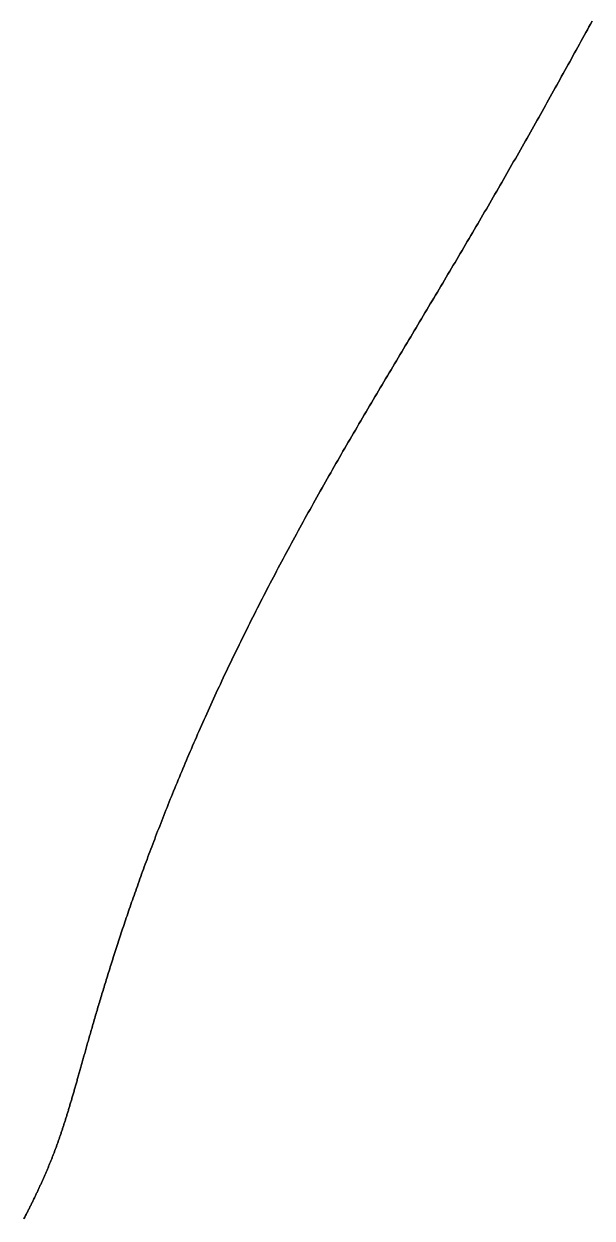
# Model space of a CAD drawing. Header units: inches. Extents: x 130170 to 284068, y 377793 to 804530.
# Drawn here: x 250327 to 250361.4, y 751275.7 to 751347.8 of the extents above; entities that cross this region are included whole.
import ezdxf

# ---------------------------------------------------------------- set-up
doc = ezdxf.new("R2010")
doc.units = ezdxf.units.IN
doc.header["$MEASUREMENT"] = 0
doc.layers.add('muni_il', color=7, linetype='Continuous')

msp = doc.modelspace()

# ---------------------------------------------------------------- linework, layer by layer
at = {"layer": 'muni_il'}
for points in [[(250361.41, 751348), (250361.314, 751347.826), (250361.218, 751347.652), (250361.122, 751347.477), (250361.025, 751347.303), (250360.929, 751347.128), (250360.832, 751346.953), (250360.736, 751346.778), (250360.639, 751346.603), (250360.542, 751346.428), (250360.445, 751346.252), (250360.348, 751346.077), (250360.251, 751345.901), (250360.154, 751345.725), (250360.056, 751345.549), (250359.959, 751345.372), (250359.861, 751345.196), (250359.763, 751345.02), (250359.665, 751344.843), (250359.567, 751344.666), (250359.469, 751344.49), (250359.371, 751344.313), (250359.272, 751344.136), (250359.174, 751343.959), (250359.075, 751343.781), (250358.976, 751343.604), (250358.877, 751343.427), (250358.778, 751343.249), (250358.679, 751343.072), (250358.58, 751342.894), (250358.48, 751342.716), (250358.38, 751342.539), (250358.281, 751342.361), (250358.181, 751342.183), (250358.081, 751342.005), (250357.98, 751341.827), (250357.88, 751341.649), (250357.78, 751341.47), (250357.679, 751341.292), (250357.578, 751341.114), (250357.477, 751340.936), (250357.376, 751340.757), (250357.275, 751340.579), (250357.174, 751340.4), (250357.072, 751340.222), (250356.971, 751340.043), (250356.869, 751339.865), (250356.767, 751339.686), (250356.665, 751339.508), (250356.563, 751339.329), (250356.461, 751339.15), (250356.358, 751338.972), (250356.256, 751338.793), (250356.153, 751338.614), (250356.05, 751338.435), (250355.947, 751338.257), (250355.844, 751338.078), (250355.741, 751337.899), (250355.638, 751337.72), (250355.534, 751337.541), (250355.431, 751337.362), (250355.327, 751337.183), (250355.223, 751337.004), (250355.119, 751336.825), (250355.015, 751336.646), (250354.91, 751336.467), (250354.806, 751336.288), (250354.702, 751336.109), (250354.597, 751335.93), (250354.492, 751335.751), (250354.387, 751335.572), (250354.282, 751335.393), (250354.177, 751335.214), (250354.072, 751335.035), (250353.966, 751334.855), (250353.861, 751334.676), (250353.755, 751334.497), (250353.65, 751334.318), (250353.544, 751334.138), (250353.438, 751333.959), (250353.332, 751333.78), (250353.226, 751333.601), (250353.119, 751333.421), (250353.013, 751333.242), (250352.907, 751333.062), (250352.8, 751332.883), (250352.694, 751332.704), (250352.587, 751332.524), (250352.48, 751332.344), (250352.373, 751332.165), (250352.266, 751331.985), (250352.159, 751331.806), (250352.052, 751331.626), (250351.945, 751331.446), (250351.837, 751331.266), (250351.73, 751331.087), (250351.623, 751330.907), (250351.515, 751330.727), (250351.408, 751330.547), (250351.3, 751330.367), (250351.192, 751330.187), (250351.085, 751330.006), (250350.977, 751329.826), (250350.869, 751329.646), (250350.761, 751329.466), (250350.653, 751329.285), (250350.545, 751329.105), (250350.437, 751328.924), (250350.329, 751328.744), (250350.221, 751328.563), (250350.113, 751328.382), (250350.005, 751328.202), (250349.897, 751328.021), (250349.789, 751327.84), (250349.681, 751327.659), (250349.573, 751327.478), (250349.465, 751327.296), (250349.357, 751327.115), (250349.248, 751326.934), (250349.14, 751326.752), (250349.032, 751326.571), (250348.924, 751326.389), (250348.816, 751326.208), (250348.708, 751326.026), (250348.6, 751325.844), (250348.492, 751325.662), (250348.384, 751325.48), (250348.276, 751325.298), (250348.168, 751325.115), (250348.06, 751324.933), (250347.953, 751324.751), (250347.845, 751324.568), (250347.737, 751324.385), (250347.63, 751324.203), (250347.522, 751324.02), (250347.415, 751323.837), (250347.307, 751323.654), (250347.2, 751323.471), (250347.093, 751323.287), (250346.986, 751323.104), (250346.879, 751322.921), (250346.772, 751322.737), (250346.665, 751322.553), (250346.558, 751322.37), (250346.452, 751322.186), (250346.345, 751322.002), (250346.239, 751321.818), (250346.132, 751321.634), (250346.026, 751321.449), (250345.92, 751321.265), (250345.815, 751321.081), (250345.709, 751320.896), (250345.603, 751320.711), (250345.498, 751320.527), (250345.393, 751320.342), (250345.288, 751320.157), (250345.183, 751319.972), (250345.078, 751319.787), (250344.973, 751319.602), (250344.869, 751319.417), (250344.765, 751319.231), (250344.661, 751319.046), (250344.557, 751318.86), (250344.453, 751318.675), (250344.35, 751318.489), (250344.247, 751318.304), (250344.144, 751318.118), (250344.041, 751317.932), (250343.939, 751317.746), (250343.836, 751317.56), (250343.734, 751317.375), (250343.632, 751317.189), (250343.531, 751317.002), (250343.429, 751316.816), (250343.328, 751316.63), (250343.227, 751316.444), (250343.127, 751316.258), (250343.026, 751316.072), (250342.926, 751315.886), (250342.826, 751315.699), (250342.727, 751315.513), (250342.628, 751315.327), (250342.529, 751315.141), (250342.43, 751314.955), (250342.332, 751314.768), (250342.234, 751314.582), (250342.136, 751314.396), (250342.038, 751314.21), (250341.941, 751314.024), (250341.844, 751313.838), (250341.748, 751313.652), (250341.651, 751313.466), (250341.555, 751313.28), (250341.46, 751313.094), (250341.365, 751312.908), (250341.27, 751312.722), (250341.175, 751312.537), (250341.081, 751312.351), (250340.987, 751312.166), (250340.894, 751311.98), (250340.8, 751311.795), (250340.708, 751311.61), (250340.615, 751311.425), (250340.523, 751311.24), (250340.431, 751311.055), (250340.34, 751310.87), (250340.249, 751310.686), (250340.159, 751310.501), (250340.068, 751310.317), (250339.979, 751310.133), (250339.889, 751309.949), (250339.8, 751309.766), (250339.712, 751309.582), (250339.623, 751309.399), (250339.535, 751309.216), (250339.448, 751309.033), (250339.361, 751308.85), (250339.274, 751308.668), (250339.188, 751308.485), (250339.102, 751308.303), (250339.017, 751308.122), (250338.932, 751307.94), (250338.848, 751307.759), (250338.764, 751307.578), (250338.68, 751307.397), (250338.597, 751307.217), (250338.514, 751307.037), (250338.432, 751306.857), (250338.35, 751306.677), (250338.268, 751306.498), (250338.187, 751306.319), (250338.106, 751306.141), (250338.026, 751305.963), (250337.947, 751305.785), (250337.867, 751305.607), (250337.789, 751305.43), (250337.71, 751305.253), (250337.632, 751305.077), (250337.555, 751304.901), (250337.478, 751304.725), (250337.401, 751304.55), (250337.325, 751304.375), (250337.25, 751304.201), (250337.174, 751304.027), (250337.1, 751303.853), (250337.026, 751303.681), (250336.952, 751303.508), (250336.878, 751303.336), (250336.806, 751303.164), (250336.733, 751302.993), (250336.661, 751302.822), (250336.59, 751302.651), (250336.519, 751302.482), (250336.449, 751302.312), (250336.378, 751302.144), (250336.309, 751301.975), (250336.24, 751301.807), (250336.171, 751301.64), (250336.103, 751301.473), (250336.035, 751301.307), (250335.968, 751301.142), (250335.901, 751300.976), (250335.835, 751300.812), (250335.77, 751300.648), (250335.704, 751300.484), (250335.639, 751300.322), (250335.575, 751300.159), (250335.511, 751299.998), (250335.448, 751299.836), (250335.385, 751299.676), (250335.322, 751299.516), (250335.26, 751299.357), (250335.199, 751299.198), (250335.138, 751299.04), (250335.077, 751298.883), (250335.017, 751298.726), (250334.957, 751298.57), (250334.898, 751298.414), (250334.839, 751298.259), (250334.781, 751298.105), (250334.723, 751297.952), (250334.666, 751297.799), (250334.609, 751297.647), (250334.552, 751297.495), (250334.496, 751297.344), (250334.441, 751297.194), (250334.386, 751297.044), (250334.331, 751296.896), (250334.277, 751296.747), (250334.223, 751296.6), (250334.17, 751296.453), (250334.117, 751296.307), (250334.065, 751296.162), (250334.013, 751296.017), (250333.961, 751295.873), (250333.91, 751295.73), (250333.86, 751295.588), (250333.809, 751295.446), (250333.759, 751295.305), (250333.71, 751295.165), (250333.661, 751295.025), (250333.613, 751294.886), (250333.565, 751294.748), (250333.517, 751294.611), (250333.47, 751294.474), (250333.423, 751294.339), (250333.377, 751294.203), (250333.331, 751294.069), (250333.285, 751293.935), (250333.24, 751293.803), (250333.195, 751293.67), (250333.151, 751293.539), (250333.107, 751293.408), (250333.063, 751293.278), (250333.02, 751293.149), (250332.978, 751293.021), (250332.935, 751292.893), (250332.893, 751292.767), (250332.851, 751292.64), (250332.81, 751292.515), (250332.77, 751292.39), (250332.729, 751292.267), (250332.689, 751292.144), (250332.649, 751292.021), (250332.61, 751291.9), (250332.571, 751291.779), (250332.532, 751291.659), (250332.494, 751291.54), (250332.456, 751291.421), (250332.419, 751291.303), (250332.382, 751291.186), (250332.345, 751291.07), (250332.308, 751290.955), (250332.272, 751290.84), (250332.236, 751290.726), (250332.201, 751290.612), (250332.166, 751290.5), (250332.131, 751290.388), (250332.097, 751290.277), (250332.063, 751290.167), (250332.029, 751290.057), (250331.995, 751289.948), (250331.962, 751289.84), (250331.929, 751289.733), (250331.897, 751289.626), (250331.864, 751289.52), (250331.833, 751289.415), (250331.801, 751289.311), (250331.77, 751289.207), (250331.739, 751289.104), (250331.708, 751289.002), (250331.677, 751288.9), (250331.647, 751288.799), (250331.617, 751288.699), (250331.588, 751288.6), (250331.558, 751288.501), (250331.529, 751288.403), (250331.5, 751288.306), (250331.472, 751288.209), (250331.444, 751288.113), (250331.416, 751288.018), (250331.388, 751287.923), (250331.36, 751287.829), (250331.333, 751287.736), (250331.306, 751287.643), (250331.279, 751287.551), (250331.253, 751287.46), (250331.227, 751287.37), (250331.201, 751287.28), (250331.175, 751287.19), (250331.149, 751287.102), (250331.124, 751287.014), (250331.099, 751286.926), (250331.074, 751286.84), (250331.049, 751286.754), (250331.025, 751286.668), (250331, 751286.583), (250330.976, 751286.499), (250330.953, 751286.415), (250330.929, 751286.332), (250330.905, 751286.25), (250330.882, 751286.168), (250330.859, 751286.087), (250330.836, 751286.006), (250330.814, 751285.926), (250330.791, 751285.847), (250330.769, 751285.768), (250330.747, 751285.69), (250330.724, 751285.612), (250330.703, 751285.535), (250330.681, 751285.458), (250330.66, 751285.382), (250330.638, 751285.307), (250330.617, 751285.232), (250330.596, 751285.157), (250330.575, 751285.083), (250330.555, 751285.01), (250330.534, 751284.937), (250330.514, 751284.865), (250330.493, 751284.793), (250330.473, 751284.722), (250330.453, 751284.651), (250330.434, 751284.581), (250330.414, 751284.511), (250330.394, 751284.442), (250330.375, 751284.373), (250330.355, 751284.305), (250330.336, 751284.237), (250330.317, 751284.169), (250330.298, 751284.102), (250330.279, 751284.036), (250330.261, 751283.97), (250330.242, 751283.904), (250330.223, 751283.839), (250330.205, 751283.774), (250330.187, 751283.71), (250330.168, 751283.646), (250330.15, 751283.583), (250330.132, 751283.52), (250330.114, 751283.457), (250330.096, 751283.395), (250330.079, 751283.333), (250330.061, 751283.272), (250330.043, 751283.211), (250330.026, 751283.15), (250330.008, 751283.09), (250329.991, 751283.03), (250329.974, 751282.971), (250329.956, 751282.912), (250329.939, 751282.853), (250329.922, 751282.795), (250329.905, 751282.737), (250329.888, 751282.679), (250329.871, 751282.621), (250329.854, 751282.565), (250329.837, 751282.508), (250329.82, 751282.451), (250329.803, 751282.395), (250329.787, 751282.34), (250329.77, 751282.284), (250329.753, 751282.229), (250329.737, 751282.174), (250329.72, 751282.12), (250329.704, 751282.066), (250329.687, 751282.011), (250329.671, 751281.958), (250329.654, 751281.904), (250329.638, 751281.851), (250329.621, 751281.798), (250329.605, 751281.746), (250329.589, 751281.693), (250329.572, 751281.641), (250329.556, 751281.59), (250329.54, 751281.538), (250329.523, 751281.487), (250329.507, 751281.435), (250329.491, 751281.384), (250329.474, 751281.334), (250329.458, 751281.283), (250329.442, 751281.233), (250329.425, 751281.183), (250329.409, 751281.133), (250329.393, 751281.083), (250329.376, 751281.034), (250329.36, 751280.985), (250329.344, 751280.935), (250329.327, 751280.887), (250329.311, 751280.838), (250329.295, 751280.789), (250329.278, 751280.741), (250329.262, 751280.693), (250329.245, 751280.644), (250329.229, 751280.596), (250329.212, 751280.549), (250329.196, 751280.501), (250329.179, 751280.453), (250329.162, 751280.406), (250329.146, 751280.359), (250329.129, 751280.312), (250329.112, 751280.264), (250329.096, 751280.218), (250329.079, 751280.171), (250329.062, 751280.124), (250329.045, 751280.077), (250329.028, 751280.031), (250329.011, 751279.984), (250328.994, 751279.938), (250328.977, 751279.892), (250328.96, 751279.846), (250328.942, 751279.8), (250328.925, 751279.754), (250328.908, 751279.708), (250328.89, 751279.662), (250328.873, 751279.616), (250328.856, 751279.57), (250328.838, 751279.524), (250328.82, 751279.479), (250328.803, 751279.433), (250328.785, 751279.387), (250328.767, 751279.342), (250328.749, 751279.296), (250328.731, 751279.251), (250328.713, 751279.205), (250328.695, 751279.16), (250328.677, 751279.114), (250328.658, 751279.069), (250328.64, 751279.023), (250328.621, 751278.978), (250328.603, 751278.932), (250328.584, 751278.887), (250328.565, 751278.842), (250328.546, 751278.796), (250328.528, 751278.751), (250328.508, 751278.705), (250328.489, 751278.66), (250328.47, 751278.614), (250328.451, 751278.569), (250328.431, 751278.523), (250328.412, 751278.477), (250328.392, 751278.432), (250328.372, 751278.386), (250328.353, 751278.34), (250328.333, 751278.294), (250328.313, 751278.248), (250328.293, 751278.202), (250328.272, 751278.156), (250328.252, 751278.11), (250328.231, 751278.064), (250328.211, 751278.018), (250328.19, 751277.971), (250328.169, 751277.925), (250328.149, 751277.879), (250328.128, 751277.832), (250328.106, 751277.785), (250328.085, 751277.739), (250328.064, 751277.692), (250328.042, 751277.645), (250328.021, 751277.598), (250327.999, 751277.551), (250327.977, 751277.504), (250327.955, 751277.456), (250327.933, 751277.409), (250327.911, 751277.361), (250327.888, 751277.314), (250327.866, 751277.266), (250327.843, 751277.218), (250327.82, 751277.17), (250327.797, 751277.122), (250327.774, 751277.074), (250327.751, 751277.025), (250327.728, 751276.977), (250327.705, 751276.928), (250327.681, 751276.879), (250327.657, 751276.83), (250327.634, 751276.781), (250327.61, 751276.732), (250327.586, 751276.683), (250327.561, 751276.633), (250327.537, 751276.584), (250327.512, 751276.534), (250327.488, 751276.484), (250327.463, 751276.434), (250327.438, 751276.383), (250327.413, 751276.333), (250327.388, 751276.282), (250327.363, 751276.232), (250327.337, 751276.181), (250327.312, 751276.13), (250327.286, 751276.078), (250327.26, 751276.027), (250327.234, 751275.975), (250327.208, 751275.924), (250327.181, 751275.872), (250327.155, 751275.82), (250327.128, 751275.767), (250327.102, 751275.715), (250327.075, 751275.662), (250327.048, 751275.609)], [(250327.048, 751275.609), (250327.075, 751275.662), (250327.102, 751275.715), (250327.128, 751275.767), (250327.155, 751275.82), (250327.181, 751275.872), (250327.208, 751275.924), (250327.234, 751275.975), (250327.26, 751276.027), (250327.286, 751276.078), (250327.312, 751276.13), (250327.337, 751276.181), (250327.363, 751276.232), (250327.388, 751276.282), (250327.413, 751276.333), (250327.438, 751276.383), (250327.463, 751276.434), (250327.488, 751276.484), (250327.512, 751276.534), (250327.537, 751276.584), (250327.561, 751276.633), (250327.586, 751276.683), (250327.61, 751276.732), (250327.634, 751276.781), (250327.657, 751276.83), (250327.681, 751276.879), (250327.705, 751276.928), (250327.728, 751276.977), (250327.751, 751277.025), (250327.774, 751277.074), (250327.797, 751277.122), (250327.82, 751277.17), (250327.843, 751277.218), (250327.866, 751277.266), (250327.888, 751277.314), (250327.911, 751277.361), (250327.933, 751277.409), (250327.955, 751277.456), (250327.977, 751277.504), (250327.999, 751277.551), (250328.021, 751277.598), (250328.042, 751277.645), (250328.064, 751277.692), (250328.085, 751277.739), (250328.106, 751277.785), (250328.128, 751277.832), (250328.149, 751277.879), (250328.169, 751277.925), (250328.19, 751277.971), (250328.211, 751278.018), (250328.231, 751278.064), (250328.252, 751278.11), (250328.272, 751278.156), (250328.293, 751278.202), (250328.313, 751278.248), (250328.333, 751278.294), (250328.353, 751278.34), (250328.372, 751278.386), (250328.392, 751278.432), (250328.412, 751278.477), (250328.431, 751278.523), (250328.451, 751278.569), (250328.47, 751278.614), (250328.489, 751278.66), (250328.508, 751278.705), (250328.528, 751278.751), (250328.546, 751278.796), (250328.565, 751278.842), (250328.584, 751278.887), (250328.603, 751278.932), (250328.621, 751278.978), (250328.64, 751279.023), (250328.658, 751279.069), (250328.677, 751279.114), (250328.695, 751279.16), (250328.713, 751279.205), (250328.731, 751279.251), (250328.749, 751279.296), (250328.767, 751279.342), (250328.785, 751279.387), (250328.803, 751279.433), (250328.82, 751279.479), (250328.838, 751279.524), (250328.856, 751279.57), (250328.873, 751279.616), (250328.89, 751279.662), (250328.908, 751279.708), (250328.925, 751279.754), (250328.942, 751279.8), (250328.96, 751279.846), (250328.977, 751279.892), (250328.994, 751279.938), (250329.011, 751279.984), (250329.028, 751280.031), (250329.045, 751280.077), (250329.062, 751280.124), (250329.079, 751280.171), (250329.096, 751280.218), (250329.112, 751280.264), (250329.129, 751280.312), (250329.146, 751280.359), (250329.162, 751280.406), (250329.179, 751280.453), (250329.196, 751280.501), (250329.212, 751280.549), (250329.229, 751280.596), (250329.245, 751280.644), (250329.262, 751280.693), (250329.278, 751280.741), (250329.295, 751280.789), (250329.311, 751280.838), (250329.327, 751280.887), (250329.344, 751280.935), (250329.36, 751280.985), (250329.376, 751281.034), (250329.393, 751281.083), (250329.409, 751281.133), (250329.425, 751281.183), (250329.442, 751281.233), (250329.458, 751281.283), (250329.474, 751281.334), (250329.491, 751281.384), (250329.507, 751281.435), (250329.523, 751281.487), (250329.54, 751281.538), (250329.556, 751281.59), (250329.572, 751281.641), (250329.589, 751281.693), (250329.605, 751281.746), (250329.621, 751281.798), (250329.638, 751281.851), (250329.654, 751281.904), (250329.671, 751281.958), (250329.687, 751282.011), (250329.704, 751282.066), (250329.72, 751282.12), (250329.737, 751282.174), (250329.753, 751282.229), (250329.77, 751282.284), (250329.787, 751282.34), (250329.803, 751282.395), (250329.82, 751282.451), (250329.837, 751282.508), (250329.854, 751282.565), (250329.871, 751282.621), (250329.888, 751282.679), (250329.905, 751282.737), (250329.922, 751282.795), (250329.939, 751282.853), (250329.956, 751282.912), (250329.974, 751282.971), (250329.991, 751283.03), (250330.008, 751283.09), (250330.026, 751283.15), (250330.043, 751283.211), (250330.061, 751283.272), (250330.079, 751283.333), (250330.096, 751283.395), (250330.114, 751283.457), (250330.132, 751283.52), (250330.15, 751283.583), (250330.168, 751283.646), (250330.187, 751283.71), (250330.205, 751283.774), (250330.223, 751283.839), (250330.242, 751283.904), (250330.261, 751283.97), (250330.279, 751284.036), (250330.298, 751284.102), (250330.317, 751284.169), (250330.336, 751284.237), (250330.355, 751284.305), (250330.375, 751284.373), (250330.394, 751284.442), (250330.414, 751284.511), (250330.434, 751284.581), (250330.453, 751284.651), (250330.473, 751284.722), (250330.493, 751284.793), (250330.514, 751284.865), (250330.534, 751284.937), (250330.555, 751285.01), (250330.575, 751285.083), (250330.596, 751285.157), (250330.617, 751285.232), (250330.638, 751285.307), (250330.66, 751285.382), (250330.681, 751285.458), (250330.703, 751285.535), (250330.724, 751285.612), (250330.747, 751285.69), (250330.769, 751285.768), (250330.791, 751285.847), (250330.814, 751285.926), (250330.836, 751286.006), (250330.859, 751286.087), (250330.882, 751286.168), (250330.905, 751286.25), (250330.929, 751286.332), (250330.953, 751286.415), (250330.976, 751286.499), (250331, 751286.583), (250331.025, 751286.668), (250331.049, 751286.754), (250331.074, 751286.84), (250331.099, 751286.926), (250331.124, 751287.014), (250331.149, 751287.102), (250331.175, 751287.19), (250331.201, 751287.28), (250331.227, 751287.37), (250331.253, 751287.46), (250331.279, 751287.551), (250331.306, 751287.643), (250331.333, 751287.736), (250331.36, 751287.829), (250331.388, 751287.923), (250331.416, 751288.018), (250331.444, 751288.113), (250331.472, 751288.209), (250331.5, 751288.306), (250331.529, 751288.403), (250331.558, 751288.501), (250331.588, 751288.6), (250331.617, 751288.699), (250331.647, 751288.799), (250331.677, 751288.9), (250331.708, 751289.002), (250331.739, 751289.104), (250331.77, 751289.207), (250331.801, 751289.311), (250331.833, 751289.415), (250331.864, 751289.52), (250331.897, 751289.626), (250331.929, 751289.733), (250331.962, 751289.84), (250331.995, 751289.948), (250332.029, 751290.057), (250332.063, 751290.167), (250332.097, 751290.277), (250332.131, 751290.388), (250332.166, 751290.5), (250332.201, 751290.612), (250332.236, 751290.726), (250332.272, 751290.84), (250332.308, 751290.955), (250332.345, 751291.07), (250332.382, 751291.186), (250332.419, 751291.303), (250332.456, 751291.421), (250332.494, 751291.54), (250332.532, 751291.659), (250332.571, 751291.779), (250332.61, 751291.9), (250332.649, 751292.021), (250332.689, 751292.144), (250332.729, 751292.267), (250332.77, 751292.39), (250332.81, 751292.515), (250332.851, 751292.64), (250332.893, 751292.767), (250332.935, 751292.893), (250332.978, 751293.021), (250333.02, 751293.149), (250333.063, 751293.278), (250333.107, 751293.408), (250333.151, 751293.539), (250333.195, 751293.67), (250333.24, 751293.803), (250333.285, 751293.935), (250333.331, 751294.069), (250333.377, 751294.203), (250333.423, 751294.339), (250333.47, 751294.474), (250333.517, 751294.611), (250333.565, 751294.748), (250333.613, 751294.886), (250333.661, 751295.025), (250333.71, 751295.165), (250333.759, 751295.305), (250333.809, 751295.446), (250333.86, 751295.588), (250333.91, 751295.73), (250333.961, 751295.873), (250334.013, 751296.017), (250334.065, 751296.162), (250334.117, 751296.307), (250334.17, 751296.453), (250334.223, 751296.6), (250334.277, 751296.747), (250334.331, 751296.896), (250334.386, 751297.044), (250334.441, 751297.194), (250334.496, 751297.344), (250334.552, 751297.495), (250334.609, 751297.647), (250334.666, 751297.799), (250334.723, 751297.952), (250334.781, 751298.105), (250334.839, 751298.259), (250334.898, 751298.414), (250334.957, 751298.57), (250335.017, 751298.726), (250335.077, 751298.883), (250335.138, 751299.04), (250335.199, 751299.198), (250335.26, 751299.357), (250335.322, 751299.516), (250335.385, 751299.676), (250335.448, 751299.836), (250335.511, 751299.998), (250335.575, 751300.159), (250335.639, 751300.322), (250335.704, 751300.484), (250335.77, 751300.648), (250335.835, 751300.812), (250335.901, 751300.976), (250335.968, 751301.142), (250336.035, 751301.307), (250336.103, 751301.473), (250336.171, 751301.64), (250336.24, 751301.807), (250336.309, 751301.975), (250336.378, 751302.144), (250336.449, 751302.312), (250336.519, 751302.482), (250336.59, 751302.651), (250336.661, 751302.822), (250336.733, 751302.993), (250336.806, 751303.164), (250336.878, 751303.336), (250336.952, 751303.508), (250337.026, 751303.681), (250337.1, 751303.853), (250337.174, 751304.027), (250337.25, 751304.201), (250337.325, 751304.375), (250337.401, 751304.55), (250337.478, 751304.725), (250337.555, 751304.901), (250337.632, 751305.077), (250337.71, 751305.253), (250337.789, 751305.43), (250337.867, 751305.607), (250337.947, 751305.785), (250338.026, 751305.963), (250338.106, 751306.141), (250338.187, 751306.319), (250338.268, 751306.498), (250338.35, 751306.677), (250338.432, 751306.857), (250338.514, 751307.037), (250338.597, 751307.217), (250338.68, 751307.397), (250338.764, 751307.578), (250338.848, 751307.759), (250338.932, 751307.94), (250339.017, 751308.122), (250339.102, 751308.303), (250339.188, 751308.485), (250339.274, 751308.668), (250339.361, 751308.85), (250339.448, 751309.033), (250339.535, 751309.216), (250339.623, 751309.399), (250339.712, 751309.582), (250339.8, 751309.766), (250339.889, 751309.949), (250339.979, 751310.133), (250340.068, 751310.317), (250340.159, 751310.501), (250340.249, 751310.686), (250340.34, 751310.87), (250340.431, 751311.055), (250340.523, 751311.24), (250340.615, 751311.425), (250340.708, 751311.61), (250340.8, 751311.795), (250340.894, 751311.98), (250340.987, 751312.166), (250341.081, 751312.351), (250341.175, 751312.537), (250341.27, 751312.722), (250341.365, 751312.908), (250341.46, 751313.094), (250341.555, 751313.28), (250341.651, 751313.466), (250341.748, 751313.652), (250341.844, 751313.838), (250341.941, 751314.024), (250342.038, 751314.21), (250342.136, 751314.396), (250342.234, 751314.582), (250342.332, 751314.768), (250342.43, 751314.955), (250342.529, 751315.141), (250342.628, 751315.327), (250342.727, 751315.513), (250342.826, 751315.699), (250342.926, 751315.886), (250343.026, 751316.072), (250343.127, 751316.258), (250343.227, 751316.444), (250343.328, 751316.63), (250343.429, 751316.816), (250343.531, 751317.002), (250343.632, 751317.189), (250343.734, 751317.375), (250343.836, 751317.56), (250343.939, 751317.746), (250344.041, 751317.932), (250344.144, 751318.118), (250344.247, 751318.304), (250344.35, 751318.489), (250344.453, 751318.675), (250344.557, 751318.86), (250344.661, 751319.046), (250344.765, 751319.231), (250344.869, 751319.417), (250344.973, 751319.602), (250345.078, 751319.787), (250345.183, 751319.972), (250345.288, 751320.157), (250345.393, 751320.342), (250345.498, 751320.527), (250345.603, 751320.711), (250345.709, 751320.896), (250345.815, 751321.081), (250345.92, 751321.265), (250346.026, 751321.449), (250346.132, 751321.634), (250346.239, 751321.818), (250346.345, 751322.002), (250346.452, 751322.186), (250346.558, 751322.37), (250346.665, 751322.553), (250346.772, 751322.737), (250346.879, 751322.921), (250346.986, 751323.104), (250347.093, 751323.287), (250347.2, 751323.471), (250347.307, 751323.654), (250347.415, 751323.837), (250347.522, 751324.02), (250347.63, 751324.203), (250347.737, 751324.385), (250347.845, 751324.568), (250347.953, 751324.751), (250348.06, 751324.933), (250348.168, 751325.115), (250348.276, 751325.298), (250348.384, 751325.48), (250348.492, 751325.662), (250348.6, 751325.844), (250348.708, 751326.026), (250348.816, 751326.208), (250348.924, 751326.389), (250349.032, 751326.571), (250349.14, 751326.752), (250349.248, 751326.934), (250349.357, 751327.115), (250349.465, 751327.296), (250349.573, 751327.478), (250349.681, 751327.659), (250349.789, 751327.84), (250349.897, 751328.021), (250350.005, 751328.202), (250350.113, 751328.382), (250350.221, 751328.563), (250350.329, 751328.744), (250350.437, 751328.924), (250350.545, 751329.105), (250350.653, 751329.285), (250350.761, 751329.466), (250350.869, 751329.646), (250350.977, 751329.826), (250351.085, 751330.006), (250351.192, 751330.187), (250351.3, 751330.367), (250351.408, 751330.547), (250351.515, 751330.727), (250351.623, 751330.907), (250351.73, 751331.087), (250351.837, 751331.266), (250351.945, 751331.446), (250352.052, 751331.626), (250352.159, 751331.806), (250352.266, 751331.985), (250352.373, 751332.165), (250352.48, 751332.344), (250352.587, 751332.524), (250352.694, 751332.704), (250352.8, 751332.883), (250352.907, 751333.062), (250353.013, 751333.242), (250353.119, 751333.421), (250353.226, 751333.601), (250353.332, 751333.78), (250353.438, 751333.959), (250353.544, 751334.138), (250353.65, 751334.318), (250353.755, 751334.497), (250353.861, 751334.676), (250353.966, 751334.855), (250354.072, 751335.035), (250354.177, 751335.214), (250354.282, 751335.393), (250354.387, 751335.572), (250354.492, 751335.751), (250354.597, 751335.93), (250354.702, 751336.109), (250354.806, 751336.288), (250354.91, 751336.467), (250355.015, 751336.646), (250355.119, 751336.825), (250355.223, 751337.004), (250355.327, 751337.183), (250355.431, 751337.362), (250355.534, 751337.541), (250355.638, 751337.72), (250355.741, 751337.899), (250355.844, 751338.078), (250355.947, 751338.257), (250356.05, 751338.435), (250356.153, 751338.614), (250356.256, 751338.793), (250356.358, 751338.972), (250356.461, 751339.15), (250356.563, 751339.329), (250356.665, 751339.508), (250356.767, 751339.686), (250356.869, 751339.865), (250356.971, 751340.043), (250357.072, 751340.222), (250357.174, 751340.4), (250357.275, 751340.579), (250357.376, 751340.757), (250357.477, 751340.936), (250357.578, 751341.114), (250357.679, 751341.292), (250357.78, 751341.47), (250357.88, 751341.649), (250357.98, 751341.827), (250358.081, 751342.005), (250358.181, 751342.183), (250358.281, 751342.361), (250358.38, 751342.539), (250358.48, 751342.716), (250358.58, 751342.894), (250358.679, 751343.072), (250358.778, 751343.249), (250358.877, 751343.427), (250358.976, 751343.604), (250359.075, 751343.781), (250359.174, 751343.959), (250359.272, 751344.136), (250359.371, 751344.313), (250359.469, 751344.49), (250359.567, 751344.666), (250359.665, 751344.843), (250359.763, 751345.02), (250359.861, 751345.196), (250359.959, 751345.372), (250360.056, 751345.549), (250360.154, 751345.725), (250360.251, 751345.901), (250360.348, 751346.077), (250360.445, 751346.252), (250360.542, 751346.428), (250360.639, 751346.603), (250360.736, 751346.778), (250360.832, 751346.953), (250360.929, 751347.128), (250361.025, 751347.303), (250361.122, 751347.477), (250361.218, 751347.652), (250361.314, 751347.826), (250361.41, 751348)]]:
    msp.add_lwpolyline(points, dxfattribs=at)

doc.saveas('drawing.dxf')
